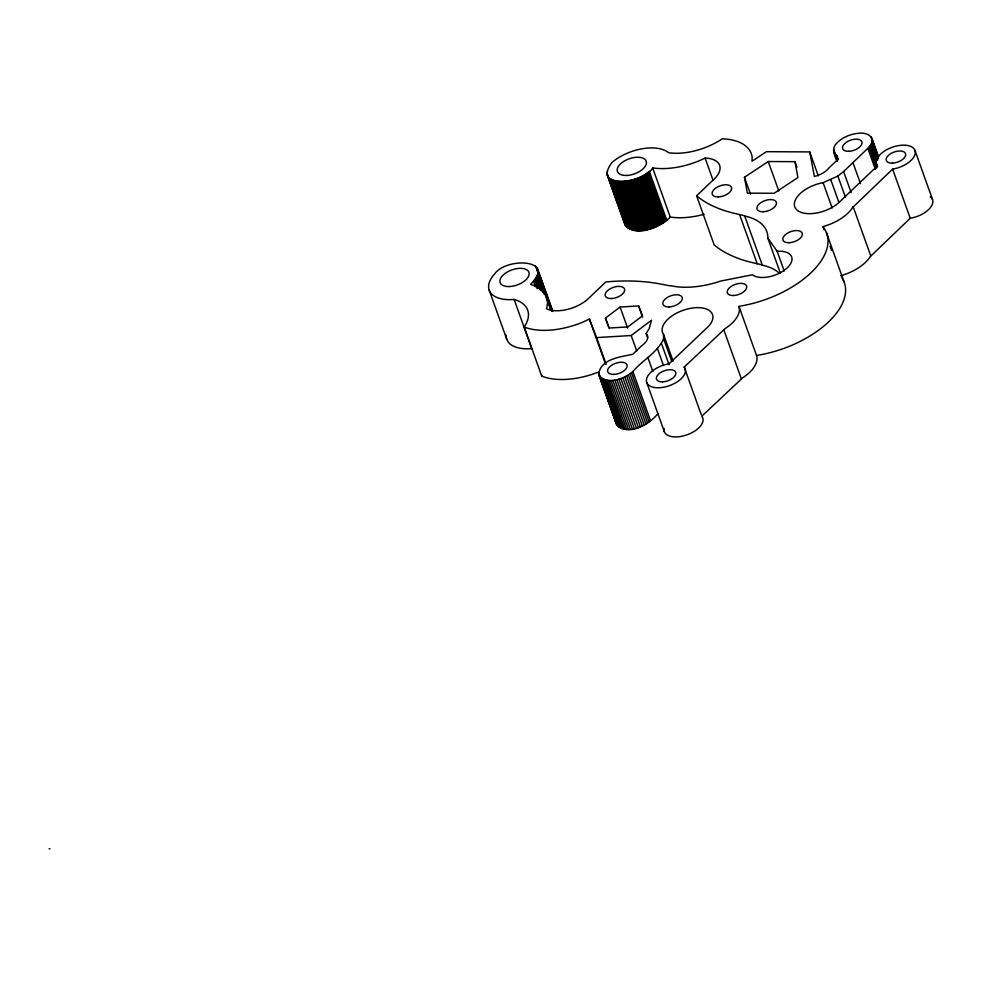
<?xml version="1.0" encoding="UTF-8"?>
<svg xmlns="http://www.w3.org/2000/svg" width="982" height="982" viewBox="0 0 982 982"><rect width="100%" height="100%" fill="white"/><g stroke="black" fill="none" stroke-linecap="round" stroke-linejoin="round"><path stroke-width="1.47" d="M657.952 413.606C649.458 424.445 627.449 437.358 616.401 424.003L598.799 374.842C599.56 358.798 620.845 357.055 632.838 354.183L641.823 345.652A16.547 8.642 -19.7 0 0 646.107 333.524L649.151 328.7L651.459 320.23L631.193 335.525L596.614 337.599L589.384 319.064L583.001 322.059A59.325 30.994 -19.7 0 1 524.155 326.969A47.909 25.029 -19.7 0 0 514.126 299.436A36.567 19.112 -19.7 0 1 494.793 273.757C506.098 257.456 556.88 258.536 530.513 284.412A56.6 29.57 -19.7 0 1 546.458 308.753A28.048 14.656 -19.7 0 0 589.458 297.521L605.882 281.92A167.149 87.337 -19.7 0 1 662.003 284.326L665.587 284.952A25.507 13.331 -19.7 0 0 671.222 285.836A65.806 34.382 -19.7 0 0 720.702 281.048L752.421 274.776L753.145 275.316A22.046 11.514 -19.7 0 0 787.257 267.828A22.046 11.514 -19.7 0 0 778.53 251.208L777.143 251.294L767.826 238.135L767.838 236.281A65.806 34.382 -19.7 0 0 744.724 216.04A25.507 13.331 -19.7 0 0 739.63 214.628L736.291 213.781A167.149 87.337 -19.7 0 1 696.582 195.774L713.018 180.172A28.048 14.656 -19.7 0 0 705.101 158.09A56.6 29.57 -19.7 0 1 653.14 167.959L652.637 167.873C644.99 183.217 590.845 190.029 612.167 162.275A36.567 19.112 -19.7 0 1 668.582 152.738A47.909 25.029 -19.7 0 0 722.298 138.781A57.496 30.049 -19.7 0 1 752.151 157.451L752.016 161.22L766.439 151.682L809.733 151.915L818.276 175.79M837.29 161.514C834.639 155.929 831.067 148.27 836.701 143.237C840.248 139.358 844.999 136.78 849.921 135.062C856.82 132.938 868.027 130.827 871.991 138.708L878.522 156.96M671.651 361.18L663.599 338.716L663.501 334.248A26.539 13.858 -19.7 0 1 690.96 308.25A26.539 13.858 -19.7 0 1 708.39 326.454L669.049 363.819A20.413 10.667 -19.7 0 0 646.377 380.672A20.413 10.667 -19.7 0 0 669.589 385.619A20.413 10.667 -19.7 0 0 684.196 367.047L724.986 328.725A35.021 18.302 -19.7 0 0 739.127 306.912L739.593 306.2A79.616 41.6 -19.7 0 0 823.063 226.928L823.984 226.314A35.021 18.302 -19.7 0 0 852.56 207.57L892.626 169.1A20.413 10.667 -19.7 0 0 915.298 152.247A20.413 10.667 -19.7 0 0 892.086 147.3A20.413 10.667 -19.7 0 0 877.478 165.872L838.137 203.237A26.539 13.858 -19.7 0 1 795.776 208.7A26.539 13.858 -19.7 0 1 823.1 182.677L837.855 176.073L843.599 171.555L869.058 147.165L871.537 143.397L871.991 138.708M598.799 374.842C606.63 385.877 624.454 378.819 632.899 371.552C642.388 360.112 657.596 352.722 663.599 338.716M931.243 197.48A20.413 10.667 -19.7 0 1 928.812 209.387A20.413 10.667 -19.7 0 1 910.228 218.25L870.15 256.719A35.021 18.302 -19.7 0 1 841.574 275.476L840.592 275.746M738.967 306.396L756.729 356.061A35.021 18.302 -19.7 0 1 742.588 377.874L701.799 416.196A20.413 10.667 -19.7 0 1 686.013 435.173A20.413 10.667 -19.7 0 1 664.09 428.434M624.27 221.551C630.972 240.148 660.788 227.456 670.24 217.022L670.743 217.108A56.6 29.57 -19.7 0 0 704.094 214.272M605.428 318.094L620.084 307.035L638.619 305.93L642.498 315.86L627.842 326.92L609.306 328.037L605.428 318.094L608.95 327.927M794.978 161.674L797.912 177.558L774.098 193.294L747.376 193.147L744.442 177.263L768.243 161.527L794.978 161.674L796.991 167.284M756.57 355.545L757.183 355.349A79.616 41.6 -19.7 0 0 841.979 277.894M49.1 848.816L49.935 848.829M778.738 272.689A65.806 34.382 -19.7 0 0 762.314 265.189A25.507 13.331 -19.7 0 0 757.232 263.79L753.894 262.93A167.149 87.337 -19.7 0 1 714.184 244.923L696.582 195.774M833.767 151.694L836.627 155.254L838.125 159.465M914.893 150.234L932.483 199.383M892.626 169.1L910.228 218.25M871.574 137.689L878.227 156.654M870.948 136.744L877.994 156.408M872.188 140.954L878.215 157.807M871.648 140.107L873.158 144.317M871.967 142.157L877.994 159.01M871.537 143.397L877.577 160.25M870.899 144.649L876.435 160.091M870.077 145.913L877.613 166.977M869.058 147.165L876.595 168.229M867.867 148.392L875.404 169.456M852.941 162.57L860.478 183.634M843.599 171.555L851.149 192.619M835.621 154.505L837.621 160.127M833.571 149.436L837.094 159.268M834.798 153.658L837.315 160.68M833.558 150.59L837.192 161.134M853.125 206.613L870.727 255.774M837.855 176.073L845.404 197.137M830.833 179.878L838.886 202.353M823.1 182.677L832.147 207.951M826.414 232.624L844.004 281.773M823.002 226.584L824.058 229.739M830.036 246.249L831.545 250.459M768.243 161.527L778.812 191.024M777.143 251.294L784.188 270.958M767.826 238.135L780.395 273.241M744.442 177.263L750.481 194.117M744.724 216.04L762.314 265.189M739.63 214.628L757.232 263.79M705.101 158.09L713.153 180.553M723.709 329.535L741.3 378.684M652.637 167.873L670.24 217.022M649.212 171.101L666.803 220.25M648.329 171.85L665.919 220.999M647.396 172.587L664.986 221.736M646.414 173.298L664.016 222.46M645.395 173.998L662.997 223.147M644.339 174.673L661.942 223.835M643.247 175.336L660.849 224.485M642.118 175.962L659.72 225.111M640.964 176.564L658.566 225.713M639.785 177.141L657.388 226.29M638.57 177.681L656.172 226.83M637.343 178.196L654.945 227.345M636.103 178.675L653.705 227.824M634.838 179.117L652.441 228.278M633.574 179.534L651.176 228.683M632.298 179.915L649.9 229.064M631.021 180.246L648.623 229.395M629.744 180.553L647.334 229.702M628.468 180.811L646.07 229.96M627.203 181.032L644.793 230.181M625.939 181.216L643.541 230.365M624.699 181.351L642.302 230.5M623.472 181.449L641.074 230.598M622.269 181.51L639.871 230.66M621.09 181.523L638.693 230.672M619.937 181.498L637.539 230.647M618.82 181.425L636.41 230.574M617.727 181.314L635.329 230.475M684.196 367.047L701.295 414.797M616.671 181.167L634.274 230.316M615.665 180.983L633.255 230.132M614.695 180.749L632.285 229.898M613.762 180.479L631.365 229.628M612.891 180.16L630.493 229.322M612.068 179.816L629.658 228.966M611.283 179.436L628.885 228.585M610.571 179.006L628.161 228.168M609.896 178.552L627.498 227.714M609.294 178.073L626.897 227.223M609.724 180.087L624.307 220.815M608.754 177.546L626.344 226.695M606.667 172.402L625.865 226.142M606.704 173.127L625.436 225.565M606.79 173.826L625.08 224.952M663.501 334.248L673.063 360.934M661.5 343.565L669.049 364.629M657.363 348.426L663.402 365.279M638.619 305.93L642.645 317.161M646.107 333.524L647.617 337.747M647.825 357.374L652.846 371.417M631.193 335.525L636.717 350.967M620.084 307.035L627.633 328.098M646.794 382.685L664.384 431.835M632.899 371.552L650.501 420.701M631.536 372.743L649.139 421.892M630.027 373.897L647.629 423.046M628.382 374.977L645.984 424.126M626.626 375.996L644.229 425.145M624.773 376.928L642.375 426.078M622.846 377.763L640.448 426.912M620.87 378.5L638.472 427.649M618.856 379.113L636.459 428.275M616.831 379.629L634.433 428.778M614.818 380.009L632.42 429.159M612.842 380.255L630.444 429.404M596.614 337.599L606.164 364.285M589.384 319.064L605.477 363.991M610.914 380.378L628.517 429.539M609.073 380.378L626.676 429.527M607.318 380.23L624.92 429.38M605.685 379.96L623.288 429.109M604.188 379.568L621.79 428.717M602.838 379.052L620.44 428.201M601.659 378.414L619.261 427.563M600.653 377.665L618.255 426.814M598.603 372.595L616.401 424.003M599.83 376.818L617.433 425.967M598.603 373.749L616.819 425.022M537.35 268.295L552.731 311.061M536.994 267.693L552.571 311.22M536.565 267.104L552.24 311.024M536.086 266.552L552.166 311.49M535.534 266.036L551.589 311.11M537.841 273.953L550.914 310.459M537.608 274.727L544.642 294.391M537.301 275.512L543.844 293.765M536.933 276.298L542.469 291.752M536.503 277.096L541.033 289.739M536.012 277.894L540.542 290.537M535.46 278.692L538.971 288.524M534.846 279.489L537.854 287.91M534.171 280.275L537.191 288.696M533.435 281.061L535.448 286.67M524.155 326.969L541.745 376.131A59.325 30.994 -19.7 0 0 599.302 371.736M514.126 299.436L531.728 348.585A47.909 25.029 -19.7 0 1 532.612 348.856M489.208 290.218L506.798 339.367M836.627 155.254L837.953 159.379L828.968 167.91A16.547 8.642 -19.7 0 1 814.373 176.478L809.733 151.915M542.26 375.345A47.909 25.029 -19.7 0 1 541.745 376.131M531.728 348.585A36.567 19.112 -19.7 0 1 506.331 337.612M506.196 336.384A36.567 19.112 -19.7 0 1 506.209 335.12M930.31 196.67A20.413 10.667 -19.7 0 1 930.801 197.063M789.184 242.714A10.201 5.327 -19.7 0 0 802.22 233.274A10.201 5.327 -19.7 0 0 786.349 233.912A10.201 5.327 -19.7 0 0 789.184 242.714M892.38 163.135A10.201 5.327 -19.7 0 0 905.576 153.781A10.201 5.327 -19.7 0 0 889.79 154.26A10.201 5.327 -19.7 0 0 892.38 163.135M662.58 381.851A10.201 5.327 -19.7 0 0 675.776 372.485A10.201 5.327 -19.7 0 0 659.99 372.976A10.201 5.327 -19.7 0 0 662.58 381.851M626.786 175.447A15.307 8.003 -19.7 0 0 646.23 161.257A15.307 8.003 -19.7 0 0 622.367 162.325A15.307 8.003 -19.7 0 0 626.786 175.447M509.167 286.56A15.307 8.003 -19.7 0 0 529.003 272.542A15.307 8.003 -19.7 0 0 505.362 273.229A15.307 8.003 -19.7 0 0 509.167 286.56M613.971 374.412A10.201 5.327 -19.7 0 0 627.007 364.973A10.201 5.327 -19.7 0 0 611.135 365.611A10.201 5.327 -19.7 0 0 613.971 374.412M848.743 151.302A10.201 5.327 -19.7 0 0 861.938 141.948A10.201 5.327 -19.7 0 0 846.153 142.427A10.201 5.327 -19.7 0 0 848.743 151.302M669.037 306.924A10.201 5.327 -19.7 0 0 682.232 297.571A10.201 5.327 -19.7 0 0 666.447 298.049A10.201 5.327 -19.7 0 0 669.037 306.924M763.161 211.744A10.201 5.327 -19.7 0 0 776.357 202.378A10.201 5.327 -19.7 0 0 760.571 202.857A10.201 5.327 -19.7 0 0 763.161 211.744M611.479 298.528A10.201 5.327 -19.7 0 0 624.552 289.113A10.201 5.327 -19.7 0 0 608.705 289.715A10.201 5.327 -19.7 0 0 611.479 298.528M718.37 196.916A10.201 5.327 -19.7 0 0 731.553 187.55A10.201 5.327 -19.7 0 0 715.78 188.028A10.201 5.327 -19.7 0 0 718.37 196.916M733.444 295.521A10.201 5.327 -19.7 0 0 746.639 286.167A10.201 5.327 -19.7 0 0 730.853 286.646A10.201 5.327 -19.7 0 0 733.444 295.521"/></g></svg>
